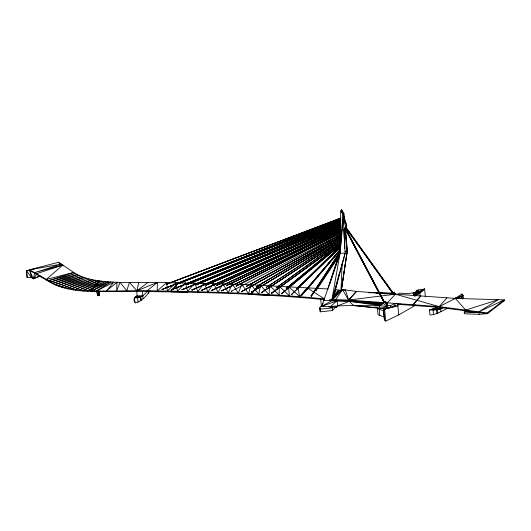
<?xml version="1.0" encoding="UTF-8"?>
<svg xmlns="http://www.w3.org/2000/svg" width="531" height="531" viewBox="0 0 531 531"><rect width="100%" height="100%" fill="white"/><g stroke="black" fill="none" stroke-linecap="round" stroke-linejoin="round"><path stroke-width="0.8" d="M344.639 248.242L344.679 229.452L346.205 226.186L345.635 227.699L392.522 292.946L393.026 292.641L392.522 292.946M339.442 253.221L339.787 252.072L311.611 295.8L311.1 295.727L311.604 295.588M341.572 211.517L341.606 209.898L343.238 214L343.325 218.062L340.032 253.307L321.773 306.321L331.722 300.712L340.032 253.307L340.703 210.953L343.238 214L346.756 225.595L345.396 228.682L343.962 230.222L344.214 238.412M328.238 288.983L241.605 284.331L157.408 282.419L157.189 290.928C129.936 289.747 102.51 292.7 75.375 289.415C65.247 287.862 54.832 285.486 46.376 279.406L29.63 269.761L31.581 277.627L33.254 278.768L40.217 276.093M324.547 299.643C258.876 293.285 192.813 291.791 126.863 291.479C100.24 290.769 70.165 295.342 46.449 280.129L46.376 279.406L62.804 265.049L34.595 272.622L61.423 264.113L29.63 269.761L58.675 262.248L73.703 272.456C86.467 280.607 102.231 281.589 116.959 282.3L116.661 290.782L120.099 282.426L157.408 282.419L147.047 290.829M329.791 283.946L340.032 253.307L340.637 236.919M341.393 289.368L341.453 287.736M340.955 291.034L342.11 264.139M340.617 230.368L339.501 252.497L328.284 287.862M343.238 214L340.703 210.953L343.066 214.358L345.163 253.134L340.032 253.307L343.066 214.358L343.955 213.522L341.606 209.898L341.645 211.457M344.387 232.651L344.679 229.452L347.148 251.442L341.241 290.809L347.36 250.566L345.396 228.682L345.867 227.235M311.053 295.8L311.405 296.112L311.053 295.8L339.9 251.9L340.252 252.212M443.584 307.549L440.664 309.029L433.084 308.982L433.422 314.664L429.984 315.022L429.446 309.985L437.159 307.356M339.827 250.619L339.94 249.889L301.535 295.07L302.106 294.997L339.827 250.619L339.94 249.889M340.066 245.813L340.152 245.335L281.483 293.762L340.152 245.335M339.94 248.096L340.026 247.692L291.645 294.373L292.05 294.307M97.439 295.302C99.835 297.247 99.715 292.846 98.892 291.234M138.744 282.353L136.912 290.776L157.408 282.419M345.269 227.852L344.904 228.562L345.269 227.852L384.577 302.371L383.986 302.663L384.577 302.371M344.911 251.229L347.148 251.442L347.36 250.566L341.3 290.391L335.612 289.76M337.63 280.434L333.023 298.9L331.822 299.623L331.722 300.712L323.512 300.393M338.028 278.828L339.229 274.009M40.031 275.861L33.254 278.768L34.674 273.346M415.401 295.853L419.862 293.278L424.614 289.017L418.255 291.997L418.182 291.293L413.53 294.519L413.603 295.216L418.255 291.997L418.82 289.886L424.614 289.017L425.377 296.869M340.504 236.7L241.399 291.718L340.424 236.414M340.278 241.193L261.378 292.654L340.225 240.908M340.384 238.957L251.382 292.163L340.325 238.638M384.636 320.107L383.767 311.159L384.55 308.292L389.303 307.675L384.563 309.002L383.355 309.925L384.225 318.865L384.636 320.107L385.738 321.102L398.741 314.923L415.567 305.206M149.901 291.094C146.171 296.046 141.458 301.893 134.881 302.942L134.343 297.904L137.031 295.8L142.773 295.979L147.552 291.127M387.484 305.551L385.679 301.747L383.302 302.77L381.258 304.588L349.484 301.303L337.889 305.73L336.315 307.296L321.766 306.321L323.007 303.354M344.28 216.933L343.325 218.062L346.756 225.595L345.654 226.77L343.962 230.222L344.911 228.522M335.645 306.978L332.486 310.549L320.253 311.816L319.854 307.568L321.355 305.63L320.644 298.946M345.263 227.892L346.205 226.186M392.489 292.866L345.741 227.633M340.61 228.662L216.535 285.386L340.623 228.363M334.145 292.561L335.911 289.793M311.405 296.112L339.774 252.71M338.685 256.573L316.058 290.689L315.606 290.583L339.156 255.152M479.108 314.325L478.916 312.54L465.813 311.637L464.247 312.009L464.433 313.768L479.108 314.325L487.385 313.648L504.45 300.606L504.37 299.876L455.392 298.402L356.673 291.453L342.462 289.541L335.532 299.949L335.612 300.672L336.913 300.845L349.484 301.303L387.311 306.666L386.933 304.389L387.278 307.449M340.763 232.764L236.103 286.036L340.783 232.432M340.026 244.253L286.368 288.426L340.013 243.802M384.55 308.292L383.355 309.925L383.767 311.159M271.52 293.212L340.637 243.178L271.52 293.212L340.265 243.125L340.165 243.523L340.105 243.145M461.127 295.196L462.036 293.995L463.118 295.336L463.463 298.555M383.501 293.444L390.796 293.789L391.745 292.92L394.135 292.176L395.383 294.28M391.161 293.842L394.135 292.176L394.885 294.22M37.017 268.208L26.55 270.73L31.581 277.627L27.127 277.547L26.55 270.73L29.703 270.485L33.254 278.768L36.573 274.441M231.31 291.293L340.537 234.158M340.816 229.956L211.457 290.596L340.756 229.691M390.796 293.789L391.745 292.92L391.188 293.311L369.045 292.581L391.261 293.238M331.384 299.584L331.463 300.307L335.612 300.672L348.688 300.785L383.495 303.307L382.725 303.234L383.8 302.557M328.47 306.652C345.256 305.04 362.627 305.59 379.632 305.896L385.679 301.747L387.477 307.768L387.351 306.619M339.541 250.951L306.799 289.7L306.228 289.773L340.046 249.756M336.315 307.296L336.767 306.765M353.978 305.006L353.527 305.537L348.688 300.785L331.722 300.712L345.163 253.134L333.037 298.92L332.18 298.86M301.535 295.07L339.767 250.101M340.424 219.144L161.968 289.488L340.53 218.865M340.929 227.719L201.687 290.291L340.862 227.46M340.318 220.531L176.146 284.443L340.338 220.265M413.178 304.734L420.831 295.973M446.91 297.805L439.197 306.626L439.276 307.349L487.385 313.648L490.159 310.741M356.241 291.393L348.615 300.055L348.688 300.785L381.258 304.588M319.967 309.181L332.207 307.914L333.076 306.938L330.023 307.004L336.913 300.845L337.889 305.73M258.882 285.054L251.103 293.723M259.473 285.081L251.687 293.756M306.228 289.773L306.799 289.7M420.725 295.959L412.912 304.721L412.992 305.444L415.441 305.079M333.143 297.632L339.813 290.245M90.509 290.776L99.556 280.932M178.555 282.651L172.336 289.488M340.53 226.631L206.28 285.061L340.55 226.339M170.843 291.127L172.25 289.587M90.98 291.519L90.901 290.796L100.1 281.005M334.643 290.975L335.758 289.773M387.358 302.862L395.396 294.181L439.197 306.626L487.305 312.925L504.37 299.876L478.836 311.816L498.224 299.696L465.647 310.091L455.392 298.402L439.197 306.626L385.732 302.75M178.847 282.658L170.969 291.127L171.042 291.858L187.715 292.183M356.673 291.453L348.615 300.055L329.764 299.438L329.844 300.161M333.66 295.316L338.592 290.105M344.685 290.298L342.462 289.541L332.612 299.696L332.685 300.42L331.722 300.712L336.913 300.845L321.766 306.321M340.384 221.374L171.944 289.634L340.411 221.095M340.935 236.906L256.214 286.873L340.955 236.541M340.384 222.721L186.64 284.662L340.404 222.456M340.457 224.6L196.185 284.828L340.484 224.314M340.265 246.43L296.497 288.99L340.265 246.085M340.258 218.5L166.283 284.304L340.265 218.261M340.683 230.72L226.339 285.698L340.703 230.408M340.849 234.808L246.278 286.421L340.862 234.516M387.212 307.29L386.953 302.849L387.099 304.303M397.407 294.32L399.571 293.132L407.27 293.676L413.961 292.72L416.795 291.194L418.182 291.293M291.645 294.373L340.026 247.692M340.716 232.2L221.4 290.922L340.643 231.934M276.751 287.789L276.18 287.862L339.8 242.07M333.926 295.581L339.694 290.225M296.497 288.99L296.909 288.944M333.388 297.765L342.462 289.541L348.615 300.055L383.76 302.604M380.395 308.398L379.26 309.434L379.851 315.527L384.026 316.815M340.291 225.814L191.864 290.032L340.962 225.244M286.368 288.426L339.9 243.988M148.069 282.373L136.912 290.776L129.418 282.373L126.783 290.756L120.099 282.426L116.959 282.3L106.545 290.842L113.893 282.16L96.436 290.948L96.516 291.672L90.901 290.796M266.861 287.284L266.283 287.344L340.338 239.448M340.344 223.591L181.881 289.807L340.305 223.339M281.483 293.762L282.041 293.716M379.851 315.527L378.059 314.724L377.468 308.624L378.318 308.026L353.527 305.537L385.274 308.776M458.094 297.094L459.328 296.185M442.602 307.615C438.971 310.343 433.807 310.111 429.446 309.985M454.875 298.701L462.036 293.995M276.18 287.862L340.391 241.293M261.378 292.654L340.358 240.908M454.815 298.641L463.118 295.336L460.974 298.495L456.162 297.758L453.972 298.867M266.283 287.344L340.962 238.724M96.436 290.948L110.906 282.001L91.982 290.842L96.516 291.672M251.382 292.163L340.484 238.651M256.214 286.873L340.869 236.68M386.794 303.009L387.584 305.418L390.604 305.63L394.878 303.626L397.958 303.659L398.097 305.113L400.241 303.878M33.254 278.768L35.404 277.527M91.982 290.842L108.005 281.822L108.085 282.545M413.603 295.216L424.614 289.017L414.704 296.258L413.53 294.519M241.399 291.718L340.577 236.408M246.278 286.421L340.809 234.622M87.708 291.366L87.635 290.636L105.204 281.622L83.407 290.331L83.48 291.054M236.103 286.036L340.716 232.605M385.778 308.378L384.563 309.002L385.738 321.102M433.422 314.664L437.836 313.164L447.52 308.365M83.407 290.331L101.746 281.231L101.826 281.961M221.4 290.922L340.716 231.994M226.339 285.698L340.643 230.547M79.391 290.649L79.318 289.926L98.414 280.773L98.494 281.496M211.457 290.596L340.789 229.804M392.236 307.11L395.084 305.776L397.878 305.982L384.563 309.002L387.789 307.568L387.584 305.418M502.95 301.303L504.45 300.606L502.957 300.958M75.448 290.145L75.375 289.415L95.222 280.235L95.295 280.959M216.535 285.386L340.57 228.536M412.667 293.424L416.052 292.209M201.687 290.291L340.856 227.593M71.672 289.541L71.592 288.811L92.162 279.631L92.241 280.355M206.28 285.061L340.497 226.491M87.635 290.636L108.005 281.822M191.864 290.032L340.929 225.363M68.061 288.837L67.981 288.114L89.261 278.954L64.556 287.317L64.629 288.041M181.881 289.807L340.975 223.159M196.185 284.828L340.431 224.454M64.556 287.317L86.513 278.211L61.317 286.435L61.397 287.158M171.944 289.634L340.995 220.982M186.64 284.662L340.364 222.595M61.317 286.435L83.931 277.401L84.004 278.131M161.968 289.488L340.265 219.097M176.146 284.443L340.305 220.418M79.318 289.926L101.746 281.231M58.364 286.182L58.291 285.459L81.515 276.532L81.595 277.255M166.283 284.304L341.015 218.095M75.375 289.415L98.414 280.773M55.549 285.127L55.47 284.397L79.285 275.596L52.874 283.255L52.947 283.985M71.592 288.811L95.222 280.235M52.874 283.255L77.234 274.607L77.314 275.33M67.981 288.114L92.162 279.631M50.584 282.764L50.505 282.034L75.369 273.558L48.374 280.74L48.447 281.463M36.493 273.711L62.804 265.049M48.374 280.74L73.703 272.456L73.782 273.18M58.291 285.459L83.931 277.401M391.367 293.417L393.756 292.681L395.396 294.181L348.615 300.055L345.349 289.82L345.422 290.543M55.47 284.397L81.515 276.532M50.505 282.034L77.234 274.607M331.371 306.659L330.023 307.004L331.351 306.958M46.376 279.406L73.703 272.456M418.82 289.886L416.623 290.377L416.782 292.05M32.889 269.35L26.55 270.73L27.127 277.547M389.25 308.086L384.563 309.002L395.084 305.776L394.878 303.626M186.932 284.53L186.361 284.623L187.211 284.576M456.235 298.462L456.162 297.758L462.109 296.915L462.342 299.039M135.272 301.8L134.257 301.734L133.958 298.907L135.518 296.849L142.773 295.979L142.494 291.512M134.343 297.904L137.602 297.718L142.773 295.979L143.051 298.634M138.08 302.179L137.602 297.718L135.518 296.849L140.848 296.763L141.226 300.314M391.327 294.141L395.396 294.181M135.518 296.849L140.191 296.968L140.596 300.752M464.247 312.009L478.916 312.54M368.906 292.754L370.532 292.827M376.207 293.099L381.875 293.364M341.44 289.488L342.462 289.541M248.734 294.333L269.104 295.369M383.92 293.749L386.395 293.895M387.026 303.559L387.438 303.593M397.507 304.323L439.276 307.349M382.267 303.759L348.688 300.785L382.632 303.34L383.302 302.77L382.884 303.281L387.311 306.666L387.497 308.192M380.641 308.259L386.05 308.803M433.13 309.427L433.084 308.982L437.458 309.613L437.836 313.164M435.692 308.093L440.664 309.029L440.949 311.684M433.084 308.982L436.489 309.752L436.894 313.529M216.668 285.174L217.086 285.273M236.249 285.824L236.66 285.93M162.134 289.289L162.493 289.388M176.332 284.238L176.71 284.344M211.63 290.384L212.022 290.497M231.476 291.081L231.874 291.2M201.873 290.079L202.258 290.191M383.435 310.715L377.468 308.624M286.528 288.207L286.926 288.333M251.548 291.95L251.946 292.077M271.68 292.993L272.084 293.119M206.473 284.848L206.851 284.968M172.15 289.428L172.515 289.548M166.482 284.105L166.82 284.218M196.397 284.616L196.755 284.742M226.558 285.486L226.91 285.618M301.727 294.858L302.106 294.997M221.619 290.716L221.978 290.842M256.433 286.654L256.792 286.793M192.103 289.826L192.434 289.959M241.632 291.506L241.977 291.645M29.703 270.485L46.449 280.129M59.419 263.383L60.74 264.206M62.067 265.029L63.388 265.852L60.428 263.874M456.162 297.758L457.264 298.575M418.255 291.997L416.623 290.377L416.862 291.897L416.795 291.194M345.927 227.142L393.059 292.72M345.761 227.407L392.807 292.873M339.774 252.922L340.032 253.307M345.236 228.011L384.451 302.365M345.123 228.045L384.404 302.517M345.05 228.363L384.159 302.511M344.938 228.396L384.112 302.67M393.756 292.681L394.506 294.114M385.26 302.265L387.311 306.666L379.857 308.358L379.632 305.896M343.325 218.062L345.654 226.77M341.924 211.464L341.606 209.898L341.659 211.544M297.898 287.092L299.69 297.221M176.352 284.238L176.086 282.611L167.331 291.068L157.189 290.928L166.747 282.499L167.331 291.068C219.761 292.169 272.27 293.643 324.468 298.92L307.316 287.875L299.617 296.497L288.512 286.548L289.415 295.84L279.127 286.043L279.22 295.223L269.741 285.565L269.031 294.639L260.356 285.12L258.843 294.101L250.984 284.709L248.654 293.603L241.605 284.331L238.479 293.152L232.233 283.985L228.297 292.734L222.867 283.673L218.128 292.355L213.502 283.395L207.96 292.017L204.143 283.149L197.791 291.718L194.791 282.937L187.635 291.459L185.438 282.757L177.48 291.24L176.378 284.404M487.305 312.925L487.385 313.648M465.727 310.814L465.813 311.637M333.063 299.736L333.143 300.46M332.207 307.914L332.486 310.549M319.854 307.568L320.253 311.816M148.156 291.247L148.368 293.245M116.959 282.3L117.039 283.023M98.819 291.134L99.304 295.375M98.647 291.061L99.178 295.488M98.54 291.559L98.972 295.588M98.275 291.632L98.7 295.661M97.89 290.869L98.401 295.701M97.591 290.875L98.109 295.707M97.419 291.645L97.85 295.674M97.219 291.141L97.478 293.557M97.12 291.194L97.658 295.608M97.093 291.207L97.531 295.568M96.961 291.353L97.445 295.515M58.675 262.248L58.755 262.971M419.862 293.278L420.101 295.721M397.666 303.825L398.741 314.923M390.604 305.63L390.743 307.064M343.955 213.522L344.5 219.283M345.396 228.682L347.148 251.442M136.726 290.935L137.031 295.8M344.36 243.317L344.506 248.229M315.865 290.265L316.244 290.404L315.865 290.265"/></g></svg>
